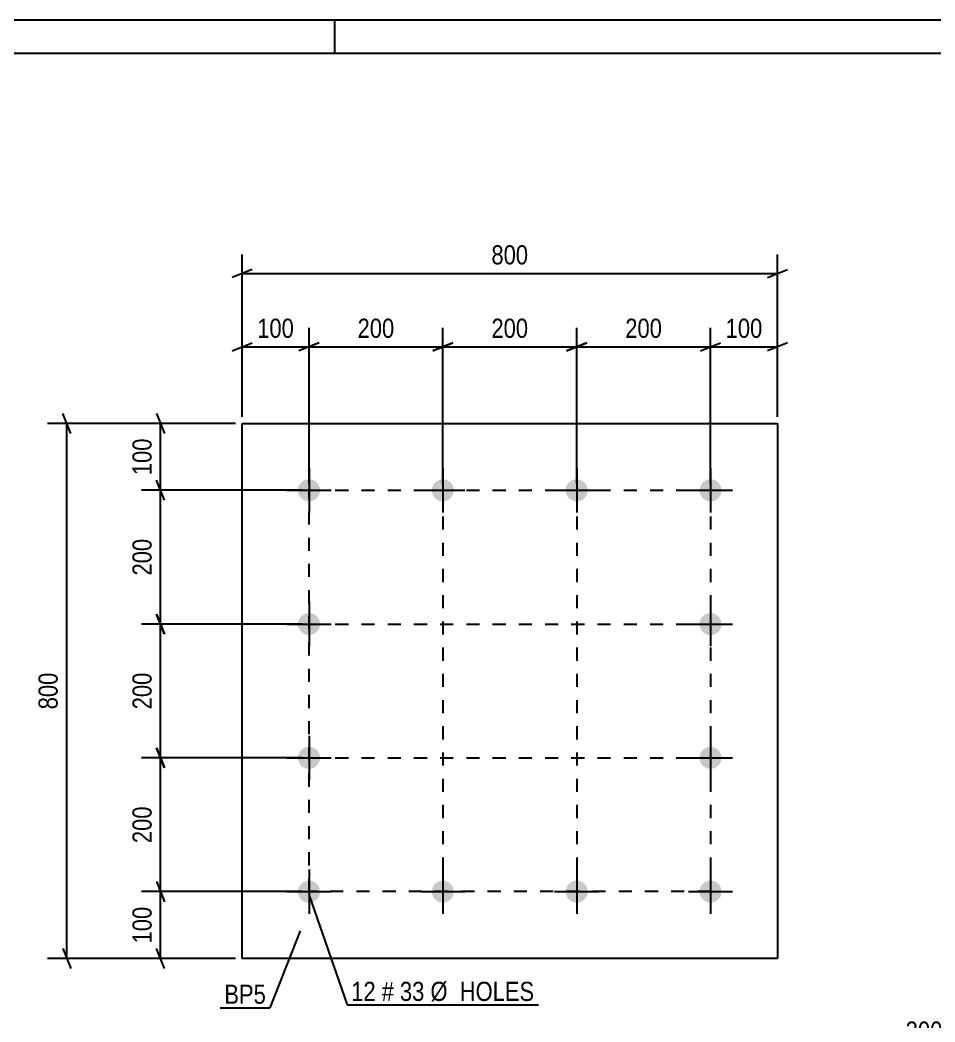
# Model space of a CAD drawing. Header units: millimetres. Extents: x 0 to 841, y 0 to 594.
# Drawn here: x 583.9 to 720.7, y 444.2 to 594 of the extents above; entities that cross this region are included whole.
import ezdxf

# ---------------------------------------------------------------- set-up
doc = ezdxf.new("R2010")
doc.units = ezdxf.units.MM
doc.linetypes.add('DXK_LINE_DOT2', pattern=[3.9198, 1.9599, -1.9599])
doc.styles.add('Arial Narrow', font='ARIALN.TTF', dxfattribs={"height": 0.2})

# ---------------------------------------------------------------- blocks, each defined once
blk = doc.blocks.new('Unknown-284869603-1134')
at = {"color": 5, "linetype": 'Continuous'}
for p, q in [((841, 594), (0, 594)), ((631, 589), (631, 594)), ((836, 589), (5, 589))]:
    blk.add_line(p, q, dxfattribs=at)
blk = doc.blocks.new('Part-284869603-14290 - 14289')
at = {"color": 2, "linetype": 'Continuous'}
for p, q in [((617.12, 453.7), (617.12, 533.7)), ((617.12, 533.7), (697.12, 533.7)), ((697.12, 533.7), (697.12, 453.7)), ((697.12, 453.7), (617.12, 453.7))]:
    blk.add_line(p, q, dxfattribs=at)
blk = doc.blocks.new('Bolt-284869603-14291 - 14289')
at = {"linetype": 'Continuous'}
for points in [[(627.12, 525.35, -1), (627.12, 522.05, -1)], [(647.12, 525.35, -1), (647.12, 522.05, -1)], [(667.12, 525.35, -1), (667.12, 522.05, -1)], [(687.12, 525.35, -1), (687.12, 522.05, -1)], [(627.12, 505.35, -1), (627.12, 502.05, -1)], [(687.12, 505.35, -1), (687.12, 502.05, -1)], [(627.12, 485.35, -1), (627.12, 482.05, -1)], [(687.12, 485.35, -1), (687.12, 482.05, -1)], [(627.12, 465.35, -1), (627.12, 462.05, -1)], [(647.12, 465.35, -1), (647.12, 462.05, -1)], [(667.12, 465.35, -1), (667.12, 462.05, -1)], [(687.12, 465.35, -1), (687.12, 462.05, -1)]]:
    blk.add_hatch(color=1, dxfattribs=at).paths.add_polyline_path(points)
at = {"color": 1, "linetype": 'Continuous'}
for p, q in [((627.12, 527), (627.12, 520.4)), ((647.12, 527), (647.12, 520.4)), ((667.12, 527), (667.12, 520.4)), ((687.12, 527), (687.12, 520.4)), ((623.82, 523.7), (630.42, 523.7)), ((643.82, 523.7), (650.42, 523.7)), ((663.82, 523.7), (670.42, 523.7)), ((683.82, 523.7), (690.42, 523.7)), ((627.12, 507), (627.12, 500.4)), ((687.12, 507), (687.12, 500.4)), ((623.82, 503.7), (630.42, 503.7)), ((683.82, 503.7), (690.42, 503.7)), ((627.12, 487), (627.12, 480.4)), ((687.12, 487), (687.12, 480.4)), ((623.82, 483.7), (630.42, 483.7)), ((683.82, 483.7), (690.42, 483.7)), ((627.12, 467), (627.12, 460.4)), ((647.12, 467), (647.12, 460.4)), ((667.12, 467), (667.12, 460.4)), ((687.12, 467), (687.12, 460.4)), ((623.82, 463.7), (630.42, 463.7)), ((643.82, 463.7), (650.42, 463.7)), ((663.82, 463.7), (670.42, 463.7)), ((683.82, 463.7), (690.42, 463.7))]:
    blk.add_line(p, q, dxfattribs=at)
blk = doc.blocks.new('Rectangle-284869603-15756 - 14289')
at = {"color": 1, "linetype": 'DXK_LINE_DOT2'}
blk.add_lwpolyline([(627.12, 523.7), (687.12, 523.7), (687.12, 463.7), (627.12, 463.7), (627.12, 523.7)], close=True, dxfattribs=at)
blk = doc.blocks.new('Line-284869603-15766 - 14289')
at = {"color": 1, "linetype": 'DXK_LINE_DOT2'}
blk.add_line((647.12, 523.7), (647.12, 463.7), dxfattribs=at)
blk = doc.blocks.new('Line-284869603-15773 - 14289')
at = {"color": 1, "linetype": 'DXK_LINE_DOT2'}
blk.add_line((667.12, 523.7), (667.12, 463.7), dxfattribs=at)
blk = doc.blocks.new('Line-284869603-15781 - 14289')
at = {"color": 1, "linetype": 'DXK_LINE_DOT2'}
blk.add_line((627.12, 503.7), (687.12, 503.7), dxfattribs=at)
blk = doc.blocks.new('Line-284869603-15788 - 14289')
at = {"color": 1, "linetype": 'DXK_LINE_DOT2'}
blk.add_line((627.12, 483.7), (687.12, 483.7), dxfattribs=at)
blk = doc.blocks.new('StraightDimension-284869603-14481 - 14289')
at = {"color": 7, "linetype": 'Continuous'}
for p, q in [((604.35, 535.2), (605.55, 532.2)), ((616.12, 533.7), (602.1, 533.7)), ((604.95, 523.7), (604.95, 533.7)), ((605.55, 522.2), (604.35, 525.2)), ((626.12, 523.7), (602.1, 523.7))]:
    blk.add_line(p, q, dxfattribs=at)
at = {"color": 0}
blk.add_wipeout([(604.2, 532.05), (600, 532.05), (600, 525.36), (604.2, 525.36)], dxfattribs=at)
at = {"color": 3, "style": 'Arial Narrow'}
blk.add_text('100', height=2.863, rotation=90.0002, dxfattribs=at).set_placement((603.6, 525.96))
blk = doc.blocks.new('StraightDimension-284869603-14485 - 14289')
at = {"color": 7, "linetype": 'Continuous'}
for p, q in [((604.35, 465.2), (605.55, 462.2)), ((626.12, 463.7), (602.1, 463.7)), ((604.95, 453.7), (604.95, 463.7)), ((605.55, 452.2), (604.35, 455.2)), ((616.12, 453.7), (602.1, 453.7))]:
    blk.add_line(p, q, dxfattribs=at)
at = {"color": 0}
blk.add_wipeout([(604.2, 462.05), (600, 462.05), (600, 455.36), (604.2, 455.36)], dxfattribs=at)
at = {"color": 3, "style": 'Arial Narrow'}
blk.add_text('100', height=2.863, rotation=90.0002, dxfattribs=at).set_placement((603.6, 455.96))
blk = doc.blocks.new('StraightDimension-284869603-14501 - 14289')
at = {"color": 7, "linetype": 'Continuous'}
for p, q in [((591.51, 532.2), (590.31, 535.2)), ((616.12, 533.7), (588.06, 533.7)), ((590.91, 453.7), (590.91, 533.7)), ((590.31, 455.2), (591.51, 452.2)), ((616.12, 453.7), (588.06, 453.7))]:
    blk.add_line(p, q, dxfattribs=at)
at = {"color": 0}
blk.add_wipeout([(590.16, 497.05), (585.96, 497.05), (585.96, 490.36), (590.16, 490.36)], dxfattribs=at)
at = {"color": 3, "style": 'Arial Narrow'}
blk.add_text('800', height=2.863, rotation=90.0002, dxfattribs=at).set_placement((589.56, 490.96))
blk = doc.blocks.new('StraightDimension-284869603-14505 - 14289')
at = {"color": 7, "linetype": 'Continuous'}
for p, q in [((687.12, 524.7), (687.12, 547.99)), ((697.12, 534.7), (697.12, 547.99)), ((685.62, 544.54), (688.62, 545.74)), ((698.62, 545.74), (695.62, 544.54)), ((687.12, 545.14), (697.12, 545.14))]:
    blk.add_line(p, q, dxfattribs=at)
at = {"color": 0}
blk.add_wipeout([(695.47, 545.89), (695.47, 550.09), (688.78, 550.09), (688.78, 545.89)], dxfattribs=at)
at = {"color": 3, "style": 'Arial Narrow'}
blk.add_text('100', height=2.863, dxfattribs=at).set_placement((689.38, 546.49))
blk = doc.blocks.new('StraightDimension-284869603-14509 - 14289')
at = {"color": 7, "linetype": 'Continuous'}
for p, q in [((617.12, 534.7), (617.12, 547.99)), ((627.12, 524.7), (627.12, 547.99)), ((615.62, 544.54), (618.62, 545.74)), ((628.62, 545.74), (625.62, 544.54)), ((617.12, 545.14), (627.12, 545.14))]:
    blk.add_line(p, q, dxfattribs=at)
at = {"color": 0}
blk.add_wipeout([(625.47, 545.89), (625.47, 550.09), (618.78, 550.09), (618.78, 545.89)], dxfattribs=at)
at = {"color": 3, "style": 'Arial Narrow'}
blk.add_text('100', height=2.863, dxfattribs=at).set_placement((619.38, 546.49))
blk = doc.blocks.new('StraightDimension-284869603-14525 - 14289')
at = {"color": 7, "linetype": 'Continuous'}
for p, q in [((617.12, 534.7), (617.12, 558.97)), ((697.12, 534.7), (697.12, 558.97)), ((618.62, 556.72), (615.62, 555.52)), ((617.12, 556.12), (697.12, 556.12)), ((695.62, 555.52), (698.62, 556.72))]:
    blk.add_line(p, q, dxfattribs=at)
at = {"color": 0}
blk.add_wipeout([(660.47, 556.87), (660.47, 561.07), (653.78, 561.07), (653.78, 556.87)], dxfattribs=at)
at = {"color": 3, "style": 'Arial Narrow'}
blk.add_text('800', height=2.863, dxfattribs=at).set_placement((654.38, 557.47))
blk = doc.blocks.new('StraightDimension-284869603-18781 - 14289')
at = {"color": 7, "linetype": 'Continuous'}
for p, q in [((605.55, 482.2), (604.35, 485.2)), ((626.12, 483.7), (602.1, 483.7)), ((604.95, 463.7), (604.95, 483.7)), ((604.35, 465.2), (605.55, 462.2)), ((626.12, 463.7), (602.1, 463.7))]:
    blk.add_line(p, q, dxfattribs=at)
at = {"color": 0}
blk.add_wipeout([(604.2, 477.05), (600, 477.05), (600, 470.36), (604.2, 470.36)], dxfattribs=at)
at = {"color": 3, "style": 'Arial Narrow'}
blk.add_text('200', height=2.863, rotation=90.0002, dxfattribs=at).set_placement((603.6, 470.96))
blk = doc.blocks.new('StraightDimension-284869603-18783 - 14289')
at = {"color": 7, "linetype": 'Continuous'}
for p, q in [((605.55, 502.2), (604.35, 505.2)), ((626.12, 503.7), (602.1, 503.7)), ((604.95, 483.7), (604.95, 503.7)), ((604.35, 485.2), (605.55, 482.2)), ((626.12, 483.7), (602.1, 483.7))]:
    blk.add_line(p, q, dxfattribs=at)
at = {"color": 0}
blk.add_wipeout([(604.2, 497.05), (600, 497.05), (600, 490.36), (604.2, 490.36)], dxfattribs=at)
at = {"color": 3, "style": 'Arial Narrow'}
blk.add_text('200', height=2.863, rotation=90.0002, dxfattribs=at).set_placement((603.6, 490.96))
blk = doc.blocks.new('StraightDimension-284869603-18785 - 14289')
at = {"color": 7, "linetype": 'Continuous'}
for p, q in [((605.55, 522.2), (604.35, 525.2)), ((626.12, 523.7), (602.1, 523.7)), ((604.95, 503.7), (604.95, 523.7)), ((604.35, 505.2), (605.55, 502.2)), ((626.12, 503.7), (602.1, 503.7))]:
    blk.add_line(p, q, dxfattribs=at)
at = {"color": 0}
blk.add_wipeout([(604.2, 517.05), (600, 517.05), (600, 510.36), (604.2, 510.36)], dxfattribs=at)
at = {"color": 3, "style": 'Arial Narrow'}
blk.add_text('200', height=2.863, rotation=90.0002, dxfattribs=at).set_placement((603.6, 510.96))
blk = doc.blocks.new('StraightDimension-284869603-18787 - 14289')
at = {"color": 7, "linetype": 'Continuous'}
for p, q in [((627.12, 524.7), (627.12, 547.99)), ((647.12, 524.7), (647.12, 547.99)), ((628.62, 545.74), (625.62, 544.54)), ((645.62, 544.54), (648.62, 545.74)), ((627.12, 545.14), (647.12, 545.14))]:
    blk.add_line(p, q, dxfattribs=at)
at = {"color": 0}
blk.add_wipeout([(640.47, 545.89), (640.47, 550.09), (633.78, 550.09), (633.78, 545.89)], dxfattribs=at)
at = {"color": 3, "style": 'Arial Narrow'}
blk.add_text('200', height=2.863, dxfattribs=at).set_placement((634.38, 546.49))
blk = doc.blocks.new('StraightDimension-284869603-18789 - 14289')
at = {"color": 7, "linetype": 'Continuous'}
for p, q in [((647.12, 524.7), (647.12, 547.99)), ((667.12, 524.7), (667.12, 547.99)), ((648.62, 545.74), (645.62, 544.54)), ((665.62, 544.54), (668.62, 545.74)), ((647.12, 545.14), (667.12, 545.14))]:
    blk.add_line(p, q, dxfattribs=at)
at = {"color": 0}
blk.add_wipeout([(660.47, 545.89), (660.47, 550.09), (653.78, 550.09), (653.78, 545.89)], dxfattribs=at)
at = {"color": 3, "style": 'Arial Narrow'}
blk.add_text('200', height=2.863, dxfattribs=at).set_placement((654.38, 546.49))
blk = doc.blocks.new('StraightDimension-284869603-18791 - 14289')
at = {"color": 7, "linetype": 'Continuous'}
for p, q in [((667.12, 524.7), (667.12, 547.99)), ((687.12, 524.7), (687.12, 547.99)), ((668.62, 545.74), (665.62, 544.54)), ((685.62, 544.54), (688.62, 545.74)), ((667.12, 545.14), (687.12, 545.14))]:
    blk.add_line(p, q, dxfattribs=at)
at = {"color": 0}
blk.add_wipeout([(680.47, 545.89), (680.47, 550.09), (673.78, 550.09), (673.78, 545.89)], dxfattribs=at)
at = {"color": 3, "style": 'Arial Narrow'}
blk.add_text('200', height=2.863, dxfattribs=at).set_placement((674.38, 546.49))
blk = doc.blocks.new('StraightDimension-284869603-14629 - 14329')
at = {"color": 7, "linetype": 'Continuous'}
for p, q in [((704.03, 424.07), (704.03, 442.92)), ((734.03, 424.07), (734.03, 442.92)), ((705.53, 440.67), (702.53, 439.47)), ((732.53, 439.47), (735.53, 440.67)), ((704.03, 440.07), (734.03, 440.07))]:
    blk.add_line(p, q, dxfattribs=at)
at = {"color": 0}
blk.add_wipeout([(722.37, 440.82), (722.37, 445.02), (715.69, 445.02), (715.69, 440.82)], dxfattribs=at)
at = {"color": 3, "style": 'Arial Narrow'}
blk.add_text('300', height=2.863, dxfattribs=at).set_placement((716.29, 441.42))
blk = doc.blocks.new('Mark-284869603-14858 - 14289')
at = {"color": 0}
for points in [[(637.09, 447.36), (637.09, 450.36), (633.43, 450.36), (633.43, 447.36)], [(639.81, 447.36), (639.81, 450.36), (637.99, 450.36), (637.99, 447.36)], [(644.37, 447.36), (644.37, 450.36), (640.71, 450.36), (640.71, 447.36)], [(660.8, 447.36), (660.8, 450.36), (645.27, 450.36), (645.27, 447.36)]]:
    blk.add_wipeout(points, dxfattribs=at)
for points in [[(637.09, 447.36), (637.09, 450.36), (633.43, 450.36), (633.43, 447.36)], [(639.81, 447.36), (639.81, 450.36), (637.99, 450.36), (637.99, 447.36)], [(644.37, 447.36), (644.37, 450.36), (640.71, 450.36), (640.71, 447.36)], [(660.8, 447.36), (660.8, 450.36), (645.27, 450.36), (645.27, 447.36)]]:
    blk.add_wipeout(points, dxfattribs=at)
at = {"color": 7, "linetype": 'Continuous'}
for p, q in [((627.11, 463.28), (632.83, 446.76)), ((632.83, 446.76), (661.4, 446.76))]:
    blk.add_line(p, q, dxfattribs=at)
at = {"color": 3, "style": 'Arial Narrow'}
for s, height, p in [('12', 2.863, (633.43, 447.36)), ('#', 2.86, (637.99, 447.36)), ('33', 2.863, (640.71, 447.36)), ('Ø  HOLES', 2.863, (645.27, 447.36))]:
    blk.add_text(s, height=height, dxfattribs=at).set_placement(p)
blk = doc.blocks.new('Mark-284869603-14855 - 14289')
at = {"color": 0}
blk.add_wipeout([(620.68, 446.93), (620.68, 449.93), (614.47, 449.93), (614.47, 446.93)], dxfattribs=at)
blk.add_wipeout([(620.68, 446.93), (620.68, 449.93), (614.47, 449.93), (614.47, 446.93)], dxfattribs=at)
at = {"color": 30, "linetype": 'Continuous'}
for p in [(625.8, 457.82), (613.87, 446.33)]:
    blk.add_line(p, (621.28, 446.33), dxfattribs=at)
at = {"color": 3, "style": 'Arial Narrow'}
blk.add_text('BP5', height=2.863, dxfattribs=at).set_placement((614.47, 446.93))

msp = doc.modelspace()

# ---------------------------------------------------------------- block references
for name in ['Unknown-284869603-1134', 'Part-284869603-14290 - 14289', 'Bolt-284869603-14291 - 14289', 'Rectangle-284869603-15756 - 14289', 'Line-284869603-15766 - 14289', 'Line-284869603-15773 - 14289', 'Line-284869603-15781 - 14289', 'Line-284869603-15788 - 14289']:
    msp.add_blockref(name, (0, 0))

# ---------------------------------------------------------------- next in the draw order: block references
for name in ['StraightDimension-284869603-14505 - 14289', 'StraightDimension-284869603-14481 - 14289', 'StraightDimension-284869603-14485 - 14289', 'Mark-284869603-14858 - 14289', 'StraightDimension-284869603-14629 - 14329']:
    msp.add_blockref(name, (0, 0))

# ---------------------------------------------------------------- next in the draw order: block references
msp.add_blockref('StraightDimension-284869603-14501 - 14289', (0, 0))

# ---------------------------------------------------------------- next in the draw order: block references
for name in ['StraightDimension-284869603-14509 - 14289', 'StraightDimension-284869603-18781 - 14289', 'Mark-284869603-14855 - 14289']:
    msp.add_blockref(name, (0, 0))

# ---------------------------------------------------------------- next in the draw order: block references
for name in ['StraightDimension-284869603-14525 - 14289', 'StraightDimension-284869603-18783 - 14289']:
    msp.add_blockref(name, (0, 0))

# ---------------------------------------------------------------- next in the draw order: block references
msp.add_blockref('StraightDimension-284869603-18785 - 14289', (0, 0))

# ---------------------------------------------------------------- next in the draw order: block references
msp.add_blockref('StraightDimension-284869603-18787 - 14289', (0, 0))

# ---------------------------------------------------------------- next in the draw order: block references
msp.add_blockref('StraightDimension-284869603-18789 - 14289', (0, 0))

# ---------------------------------------------------------------- next in the draw order: block references
msp.add_blockref('StraightDimension-284869603-18791 - 14289', (0, 0))

doc.saveas('drawing.dxf')
